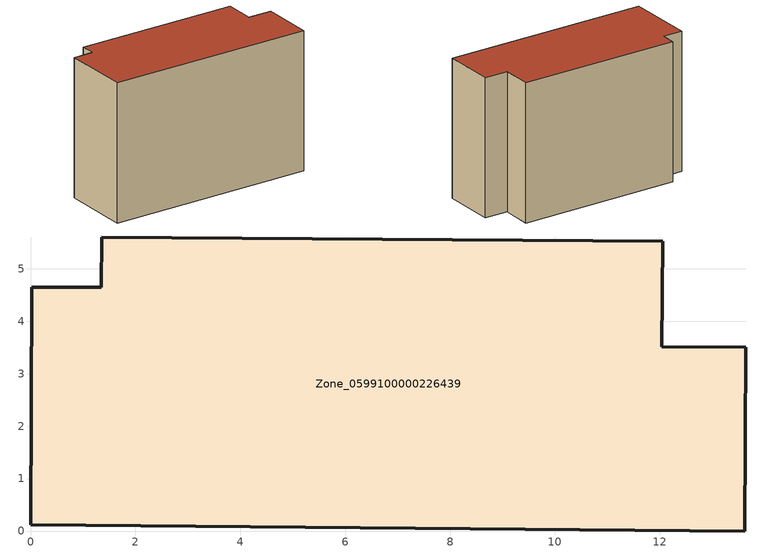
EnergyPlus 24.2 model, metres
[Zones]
Zone_0599100000226439
 floor ground (C_G): 12.06,5.53 12.04,3.52 13.64,3.5 13.62,0 0,0.12 0.02,4.65 1.35,4.65 1.35,5.61 z0
 wall outside (C_F): 1.35,4.65 0.02,4.65 0,0.12 13.62,0 13.64,3.5 12.04,3.52 12.06,5.53 1.35,5.61 1.35,4.65 z0:9.23
 roof outside (C_R): 12.04,3.52 12.06,5.53 1.35,5.61 1.35,4.65 0.02,4.65 0,0.12 13.62,0 13.64,3.5 z9.23
[BUILDING]
Pand.0599100000226439: North Axis=0; Terrain=City; Loads Convergence Tolerance Value=0.04; Temperature Convergence Tolerance Value=0.4; Solar Distribution=FullExterior; Maximum Number of Warmup Days=25; Minimum Number of Warmup Days=1
[Site:Location]
Rotterdam.The.Hague.AP_ZH_NLD Design_Conditions: Latitude=51.96; Longitude=4.45; Time Zone=1; Elevation=-4.5
[SITE:GROUNDTEMPERATURE:BUILDINGSURFACE]
18, 18, 18, 18, 18, 18, 18, 18, 18, 18, 18, 18
[MATERIAL] Thermal Absorptance=0.9; Solar Absorptance=0.7; Visible Absorptance=0.7
Name | Roughness | Thickness | Conductivity | Density | Specific Heat
G.TI.1946 | MediumSmooth | 0.15 | 1 | 540 | 1210
F.TI.1946 | Rough | 0.3 | 0.857143 | 1920 | 840
R.TI.1946 | MediumRough | 0.2 | 0.1 | 1500 | 1000
[CONSTRUCTION]
C_G: G.TI.1946
C_F: F.TI.1946
C_R: R.TI.1946
[ZONE]
Zone_0599100000226439: Type=1; Multiplier=1; Ceiling Height=Autocalculate; Volume=Autocalculate; Floor Area=autocalculate; Part of Total Floor Area=Yes
[ZONEINFILTRATION:DESIGNFLOWRATE]
Infil_Zone_0599100000226439: Zone or ZoneList or Space or SpaceList=Zone_0599100000226439; Schedule=AlwaysOn; Design Flow Rate Calculation Method=Flow/Area; Flow Rate per Floor Area=0.003; Constant Term Coefficient=1; Temperature Term Coefficient=0; Velocity Term Coefficient=0; Velocity Squared Term Coefficient=0
[HVACTEMPLATE:ZONE:IDEALLOADSAIRSYSTEM]
Zone_0599100000226439: Maximum Heating Supply Air Temperature=50; Minimum Cooling Supply Air Temperature=13; Maximum Heating Supply Air Humidity Ratio=0.0156; Minimum Cooling Supply Air Humidity Ratio=0.0077; Heating Limit=NoLimit; Cooling Limit=NoLimit; Dehumidification Control Type=ConstantSensibleHeatRatio; Cooling Sensible Heat Ratio=0.7; Dehumidification Setpoint=60; Humidification Control Type=None; Humidification Setpoint=30; Outdoor Air Method=None; Outdoor Air Flow Rate per Person=0.00944; Outdoor Air Flow Rate per Zone Floor Area=0; Outdoor Air Flow Rate per Zone=0; Demand Controlled Ventilation Type=None; Outdoor Air Economizer Type=NoEconomizer; Heat Recovery Type=None; Sensible Heat Recovery Effectiveness=0.7; Latent Heat Recovery Effectiveness=0.65
[ZONECONTROL:THERMOSTAT]
ThermostatControl_Zone_0599100000226439: Zone or ZoneList=Zone_0599100000226439; Control Type Schedule=DualSetpointControlType; Control 1=Thermostat_Zone_0599100000226439; Temperature Difference Between Cutout And Setpoint=0
[THERMOSTATSETPOINT:DUALSETPOINT]
Thermostat_Zone_0599100000226439: Heating Setpoint Temperature Schedule=HeatingSetpoint_Zone_0599100000226439; Cooling Setpoint Temperature Schedule=CoolingSetpoint_Zone_0599100000226439
[SCHEDULE:COMPACT]
HeatingSetpoint_Zone_0599100000226439: Through: 12/31, For: AllDays, Until: 24:00, 21
CoolingSetpoint_Zone_0599100000226439: Through: 12/31, For: AllDays, Until: 24:00, 24
DualSetpointControlType: Through: 12/31, For: AllDays, Until: 24:00, 4
AlwaysOn: Through: 12/31, For: AllDays, Until: 24:00, 1
